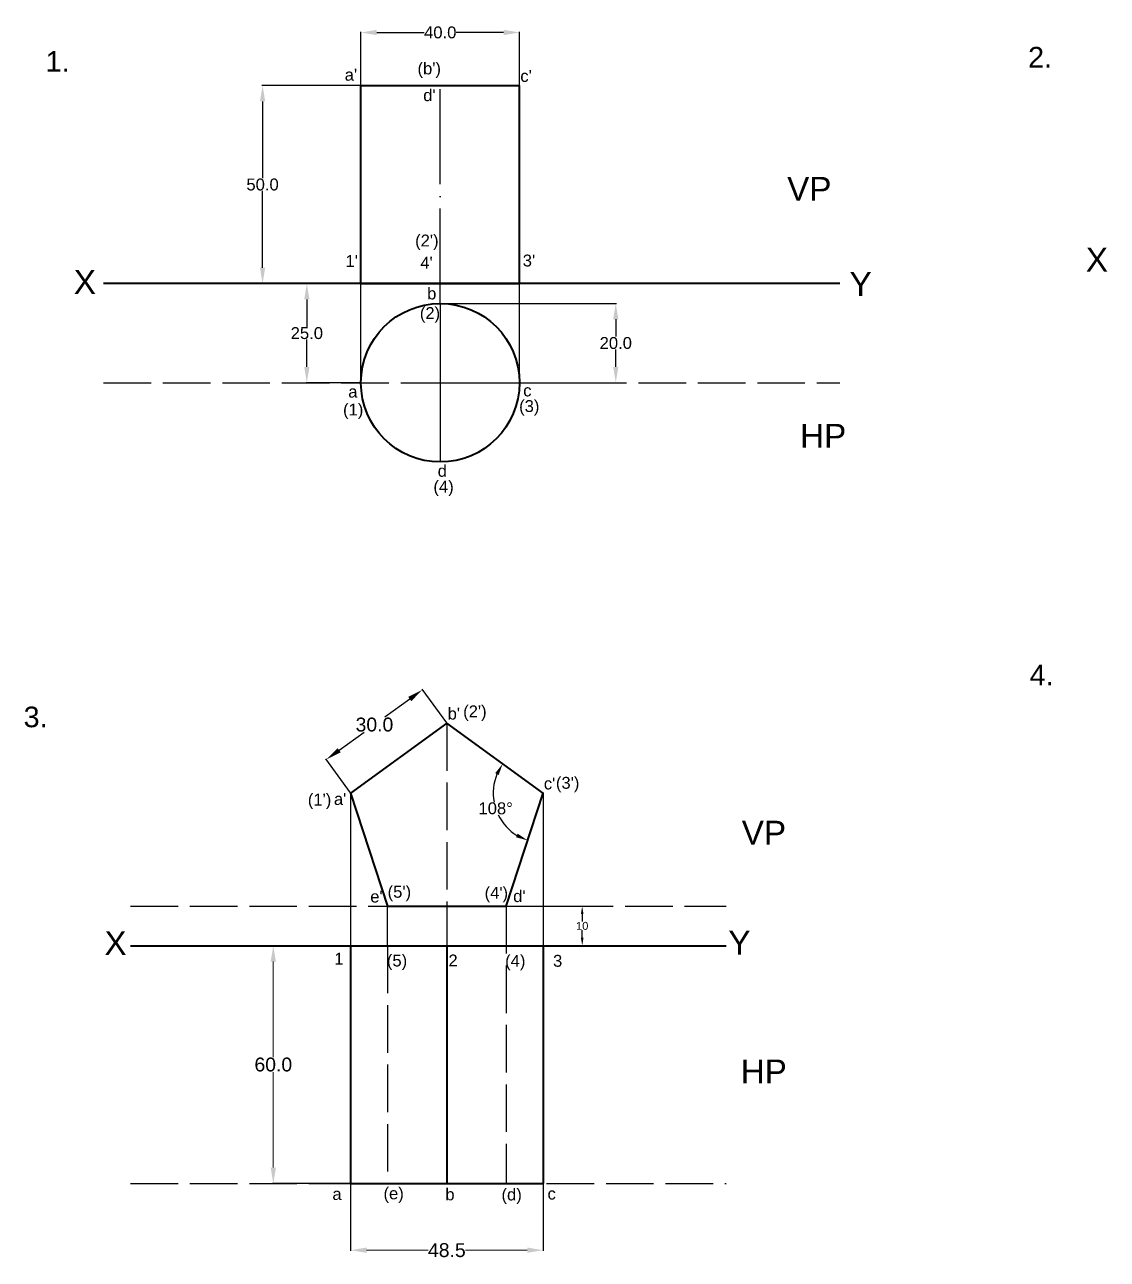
# Model space of a CAD drawing. Header units: millimetres. Extents: x 166 to 974, y 52 to 452.
# Drawn here: x 165.5 to 438.7, y 138.5 to 450 of the extents above; entities that cross this region are included whole.
import ezdxf

# ---------------------------------------------------------------- set-up
doc = ezdxf.new("R2010")
doc.units = ezdxf.units.MM
doc.header["$MEASUREMENT"] = 0
doc.linetypes.add('ACAD_ISO02W100', pattern=[15, 12, -3])
doc.linetypes.add('ACAD_ISO04W100', pattern=[30, 24, -3, 0, -3])
doc.styles.get("Standard").update_dxf_attribs({"font": 'arial.ttf'})
doc.dimstyles.get("Standard").update_dxf_attribs({"dimtxt": 0.18, "dimasz": 0.18, "dimexe": 0.18, "dimexo": 0.0625, "dimgap": 0.09, "dimtad": 0, "dimtih": 1, "dimtoh": 1, "dimdec": 4, "dimzin": 0, "dimdsep": 46, "dimtxsty": 'Standard', "dimcen": 0.09, "dimadec": 0, "dimazin": 0, "dimtfac": 1, "dimtdec": 4, "dimtofl": 0, "dimtmove": 0, "dimatfit": 3, "dimfxl": 1, "dimtolj": 1, "dimtzin": 0, "dimarcsym": 0})

# ---------------------------------------------------------------- blocks, each defined once
blk = doc.blocks.new('*D1')
at = {"color": 0, "lineweight": -2, "transparency": 16777216}
for p, q in [((250.35, 434.75), (250.35, 448.25)), ((254.35, 448.07), (266.31, 448.07)), ((286.35, 448.07), (274.39, 448.07)), ((290.35, 434.75), (290.35, 448.25))]:
    blk.add_line(p, q, dxfattribs=at)
at = {"color": 0, "transparency": 16777216}
for points in [[(254.35, 448.73), (254.35, 447.4), (250.35, 448.07)], [(286.35, 448.73), (286.35, 447.4), (290.35, 448.07)]]:
    blk.add_solid(points, dxfattribs=at)
at = {"layer": 'Defpoints', "color": 0, "transparency": 16777216}
for p in [(290.35, 448.07), (250.35, 434.69), (290.35, 434.69)]:
    blk.add_point(p, dxfattribs=at)
at = {"color": 0, "transparency": 16777216, "insert": (270.35, 448.07), "char_height": 3, "attachment_point": 5}
blk.add_mtext('\\A1;40.0', dxfattribs=at)
blk = doc.blocks.new('*D2')
at = {"color": 0, "lineweight": -2, "transparency": 16777216}
for p, q in [((270.41, 379.69), (314.82, 379.69)), ((314.64, 375.69), (314.64, 371.31)), ((314.64, 363.69), (314.64, 368.07)), ((270.41, 359.69), (314.82, 359.69))]:
    blk.add_line(p, q, dxfattribs=at)
at = {"color": 0, "transparency": 16777216}
for points in [[(313.97, 375.69), (315.3, 375.69), (314.64, 379.69)], [(313.97, 363.69), (315.3, 363.69), (314.64, 359.69)]]:
    blk.add_solid(points, dxfattribs=at)
at = {"layer": 'Defpoints', "color": 0, "transparency": 16777216}
for p in [(270.35, 379.69), (314.64, 379.69), (270.35, 359.69)]:
    blk.add_point(p, dxfattribs=at)
at = {"color": 0, "transparency": 16777216, "insert": (314.64, 369.69), "char_height": 3, "attachment_point": 5}
blk.add_mtext('\\A1;20.0', dxfattribs=at)
blk = doc.blocks.new('*D3')
at = {"color": 0, "lineweight": -2, "transparency": 16777216}
for p, q in [((250.29, 384.69), (236.51, 384.69)), ((236.69, 380.69), (236.69, 373.81)), ((236.69, 363.69), (236.69, 370.57)), ((250.29, 359.69), (236.51, 359.69))]:
    blk.add_line(p, q, dxfattribs=at)
at = {"color": 0, "transparency": 16777216}
for points in [[(236.03, 380.69), (237.36, 380.69), (236.69, 384.69)], [(236.03, 363.69), (237.36, 363.69), (236.69, 359.69)]]:
    blk.add_solid(points, dxfattribs=at)
at = {"layer": 'Defpoints', "color": 0, "transparency": 16777216}
for p in [(236.69, 384.69), (250.35, 384.69), (250.35, 359.69)]:
    blk.add_point(p, dxfattribs=at)
at = {"color": 0, "transparency": 16777216, "insert": (236.69, 372.19), "char_height": 3, "attachment_point": 5}
blk.add_mtext('\\A1;25.0', dxfattribs=at)
blk = doc.blocks.new('*D4')
at = {"color": 0, "lineweight": -2, "transparency": 16777216}
for p, q in [((250.29, 434.69), (225.34, 434.69)), ((225.52, 430.69), (225.52, 411.31)), ((225.52, 388.69), (225.52, 408.07)), ((250.29, 384.69), (225.34, 384.69))]:
    blk.add_line(p, q, dxfattribs=at)
at = {"color": 0, "transparency": 16777216}
for points in [[(224.86, 430.69), (226.19, 430.69), (225.52, 434.69)], [(224.86, 388.69), (226.19, 388.69), (225.52, 384.69)]]:
    blk.add_solid(points, dxfattribs=at)
at = {"layer": 'Defpoints', "color": 0, "transparency": 16777216}
for p in [(250.35, 434.69), (225.52, 384.69), (250.35, 384.69)]:
    blk.add_point(p, dxfattribs=at)
at = {"color": 0, "transparency": 16777216, "insert": (225.52, 409.69), "char_height": 3, "attachment_point": 5}
blk.add_mtext('\\A1;50.0', dxfattribs=at)
blk = doc.blocks.new('*D5')
at = {"color": 0, "lineweight": -2, "transparency": 16777216}
for p, q in [((247.69, 217.61), (228.05, 217.61)), ((247.69, 157.61), (228.05, 157.61))]:
    blk.add_line(p, q, dxfattribs=at)
at = {"color": 0, "lineweight": 9, "transparency": 16777216}
for p, q in [((228.23, 213.61), (228.23, 189.49)), ((228.23, 161.61), (228.23, 185.73))]:
    blk.add_line(p, q, dxfattribs=at)
at = {"color": 0, "transparency": 16777216}
for points in [[(227.57, 213.61), (228.9, 213.61), (228.23, 217.61)], [(227.57, 161.61), (228.9, 161.61), (228.23, 157.61)]]:
    blk.add_solid(points, dxfattribs=at)
at = {"layer": 'Defpoints', "color": 0, "transparency": 16777216}
for p in [(247.75, 217.61), (228.23, 157.61), (247.75, 157.61)]:
    blk.add_point(p, dxfattribs=at)
at = {"color": 0, "transparency": 16777216, "insert": (228.23, 187.61), "char_height": 3.5, "attachment_point": 5}
blk.add_mtext('\\A1;60.0', dxfattribs=at)
blk = doc.blocks.new('*D6')
at = {"color": 0, "lineweight": -2, "transparency": 16777216}
for p, q in [((247.75, 157.55), (247.75, 140.59)), ((296.29, 157.55), (296.29, 140.59))]:
    blk.add_line(p, q, dxfattribs=at)
at = {"color": 0, "lineweight": 9, "transparency": 16777216}
for p, q in [((251.75, 140.77), (267.3, 140.77)), ((292.29, 140.77), (276.74, 140.77))]:
    blk.add_line(p, q, dxfattribs=at)
at = {"color": 0, "transparency": 16777216}
for points in [[(251.75, 141.44), (251.75, 140.1), (247.75, 140.77)], [(292.29, 141.44), (292.29, 140.1), (296.29, 140.77)]]:
    blk.add_solid(points, dxfattribs=at)
at = {"layer": 'Defpoints', "color": 0, "transparency": 16777216}
for p in [(247.75, 157.61), (296.29, 157.61), (296.29, 140.77)]:
    blk.add_point(p, dxfattribs=at)
at = {"color": 0, "transparency": 16777216, "insert": (272.02, 140.77), "char_height": 3.5, "attachment_point": 5}
blk.add_mtext('\\A1;48.5', dxfattribs=at)
blk = doc.blocks.new('*D8')
at = {"color": 0, "lineweight": -2, "transparency": 16777216}
for p, q in [((287.08, 227.61), (306.35, 227.61)), ((306.17, 225.61), (306.17, 223.72)), ((306.17, 219.61), (306.17, 221.5)), ((287.08, 217.61), (306.35, 217.61))]:
    blk.add_line(p, q, dxfattribs=at)
at = {"color": 0, "transparency": 16777216}
for points in [[(305.84, 225.61), (306.5, 225.61), (306.17, 227.61)], [(305.84, 219.61), (306.5, 219.61), (306.17, 217.61)]]:
    blk.add_solid(points, dxfattribs=at)
at = {"layer": 'Defpoints', "color": 0, "transparency": 16777216}
for p in [(287.02, 227.61), (287.02, 217.61), (306.17, 217.61)]:
    blk.add_point(p, dxfattribs=at)
at = {"color": 0, "transparency": 16777216, "insert": (306.17, 222.61), "char_height": 2, "attachment_point": 5}
blk.add_mtext('\\A1;10', dxfattribs=at)
blk = doc.blocks.new('*D9')
at = {"color": 0, "lineweight": -2, "transparency": 16777216}
for p, q in [((271.98, 273.83), (265.78, 282.37)), ((262.65, 279.87), (256.33, 275.28)), ((244.85, 266.94), (251.16, 271.53)), ((247.71, 256.19), (241.51, 264.73))]:
    blk.add_line(p, q, dxfattribs=at)
at = {"color": 0, "transparency": 16777216}
for points in [[(262.26, 280.41), (263.04, 279.33), (265.88, 282.22)], [(244.46, 267.48), (245.24, 266.4), (241.61, 264.59)]]:
    blk.add_solid(points, dxfattribs=at)
at = {"layer": 'Defpoints', "color": 0, "transparency": 16777216}
for p in [(265.88, 282.22), (272.02, 273.78), (247.75, 256.14)]:
    blk.add_point(p, dxfattribs=at)
at = {"color": 0, "transparency": 16777216, "insert": (253.75, 273.4), "char_height": 3.5, "attachment_point": 5}
blk.add_mtext('\\A1;30.0', dxfattribs=at)
blk = doc.blocks.new('*D39')
at = {"color": 0, "lineweight": -2, "transparency": 16777216}
for start, end in [(157.7004, 190.3735), (205.9744, 238.2996)]:
    blk.add_arc((296.29, 256.14), 12.58, start, end, dxfattribs=at)
at = {"color": 0, "transparency": 16777216}
for points in [[(284.22, 261.16), (285.09, 260.67), (286.12, 263.54)], [(289.89, 245.9), (289.47, 244.99), (292.4, 244.18)]]:
    blk.add_solid(points, dxfattribs=at)
at = {"layer": 'Defpoints', "color": 0, "transparency": 16777216}
for p in [(272.02, 273.78), (283.71, 256.14), (296.29, 256.14), (296.29, 256.14), (287.02, 227.61)]:
    blk.add_point(p, dxfattribs=at)
at = {"color": 0, "transparency": 16777216, "insert": (284.33, 252.26), "char_height": 3, "attachment_point": 5}
blk.add_mtext('\\A1;108°', dxfattribs=at)

msp = doc.modelspace()

# ---------------------------------------------------------------- linework, layer by layer
at = {"color": 3, "lineweight": 40}
for p, q in [((250.35091, 384.69072), (250.35091, 434.69072)), ((250.35091, 434.69072), (290.35091, 434.69072)), ((290.35091, 384.69072), (290.35091, 434.69072)), ((250.35091, 384.69072), (290.35091, 384.69072)), ((247.74833, 217.61133), (296.28935, 217.61133)), ((247.74833, 217.61133), (247.74833, 157.61133)), ((272.01884, 217.61133), (272.01884, 157.61133)), ((296.28935, 217.61133), (296.28935, 157.61133)), ((247.74833, 157.61133), (296.28935, 157.61133))]:
    msp.add_line(p, q, dxfattribs=at)
at = {"color": 6, "linetype": 'ACAD_ISO04W100'}
msp.add_line((270.35091, 379.69072), (270.35091, 434.69072), dxfattribs=at)
at = {"color": 5, "lineweight": 40}
for p, q in [((371.15516, 384.69072), (185.38177, 384.69072)), ((192.19623, 217.61133), (342.48384, 217.61133))]:
    msp.add_line(p, q, dxfattribs=at)
for p, q in [((250.35091, 359.69072), (250.35091, 384.69072)), ((290.35091, 359.69072), (290.35091, 384.69072)), ((270.35091, 379.69072), (270.35091, 339.69072))]:
    msp.add_line(p, q)
at = {"color": 0, "linetype": 'ACAD_ISO02W100'}
msp.add_line((185.38177, 359.69072), (371.15516, 359.69072), dxfattribs=at)
at = {"color": 6, "linetype": 'ACAD_ISO02W100'}
for p, q in [((272.01884, 273.77659), (272.01884, 217.61133)), ((287.01884, 227.61133), (287.01884, 157.61133)), ((257.01884, 217.61133), (257.01884, 157.61133))]:
    msp.add_line(p, q, dxfattribs=at)
at = {"color": 6}
for p, q in [((247.74833, 256.14303), (247.74833, 157.61133)), ((296.28935, 256.14303), (296.28935, 157.61133)), ((257.01884, 217.61133), (257.01884, 227.61133))]:
    msp.add_line(p, q, dxfattribs=at)
at = {"linetype": 'ACAD_ISO02W100'}
for p, q in [((192.19623, 227.61133), (257.01884, 227.61133)), ((287.01884, 227.61133), (342.48384, 227.61133)), ((192.19623, 157.61133), (342.48384, 157.61133))]:
    msp.add_line(p, q, dxfattribs=at)
at = {"color": 3, "lineweight": 40}
msp.add_lwpolyline([(257.01884, 227.61133), (287.01884, 227.61133), (296.28935, 256.14303), (272.01884, 273.77659), (247.74833, 256.14303)], close=True, dxfattribs=at)
msp.add_circle((270.35091, 359.69072), 20, dxfattribs=at)

# ---------------------------------------------------------------- texts
at = {"linetype": 'ACAD_ISO02W100', "attachment_point": 1}
for s, insert, char_height in [('1.', (170.76897, 443.36851), 5.2), ('2.', (418.67462, 444.43239), 5.2), ("(b')", (264.61429, 440.50027), 3), ("a'", (246.24762, 438.90114), 3), ("c'", (290.55654, 438.59468), 3), ("d'", (266.06275, 433.74325), 3), ("(2')", (264.01351, 397.06493), 3), ("1'", (246.43924, 391.92204), 3), ("4'", (265.32305, 391.45576), 3), ("3'", (291.16917, 392.02653), 3), ('b', (267.04202, 383.70522), 3), ('(2)', (265.20075, 378.76319), 3), ('c', (291.28797, 359.23343), 3), ('a', (247.14212, 358.92874), 3), ('(3)', (290.25286, 355.29711), 3), ('(1)', (245.82451, 354.41713), 3), ('d', (269.70857, 338.93978), 3), ('(4)', (268.62584, 334.95984), 3), ('4.', (419.06, 288.52668), 5.2), ('3.', (165.22714, 277.94495), 5.2), ("b'", (272.21689, 277.68232), 3), ("(2')", (276.13205, 278.24708), 3), ("c'", (296.4874, 260.04876), 3), ("(3')", (299.53582, 260.2187), 3), ("(1')", (236.9417, 255.97956), 3), ("a'", (243.52161, 256.13406), 3), ("e'", (252.69421, 231.51706), 3), ("(5')", (257.07457, 232.72625), 3), ("(4')", (281.5413, 232.46034), 3), ("d'", (288.75846, 231.62708), 3), ('1', (243.6134, 215.82386), 3), ('(5)', (256.88487, 215.3802), 3), ('2', (272.41804, 215.38277), 3), ('(4)', (286.72479, 215.30767), 3), ('3', (298.81761, 215.29806), 3), ('a', (243.13718, 156.46427), 3), ('(e)', (256.0319, 156.60756), 3), ('b', (271.63048, 156.36045), 3), ('(d)', (285.80806, 156.32902), 3), ('c', (297.42475, 156.54278), 3)]:
    msp.add_mtext_dynamic_manual_height_columns(s, width=9.6859455, gutter_width=1, heights=[0], dxfattribs=dict(at, insert=insert, char_height=char_height))
at = {"char_height": 6, "attachment_point": 1}
for s, insert in [('VP', (357.88758, 411.62195)), ('X', (433.24577, 393.74216)), ('X', (177.89023, 388.09484)), ('Y', (373.63221, 387.59587)), ('HP', (361.14717, 349.3009)), ('VP', (346.43237, 249.14062)), ('X', (185.62161, 221.27458)), ('Y', (343.04274, 221.38134)), ('HP', (346.16144, 188.89584))]:
    msp.add_mtext_dynamic_manual_height_columns(s, width=23.6150681, gutter_width=1, heights=[9.10121], dxfattribs=dict(at, insert=insert))

# ---------------------------------------------------------------- dimensions: what is measured, and where the dimension line sits
at = {"color": 1}
for base, p1, p2, override, picture, middle in [((290.35091, 448.06708), (250.35091, 434.69072), (290.35091, 434.69072), {"dimtxt": 3, "dimasz": 4, "dimdec": 1}, '*D1', (270.35091, 448.06708)), ((296.28935, 140.77053), (247.74833, 157.61133), (296.28935, 157.61133), {"dimtxt": 3.5, "dimasz": 4, "dimdec": 1, "dimlwd": 9}, '*D6', (272.01884, 140.77053))]:
    dim = msp.add_linear_dim(base=base, p1=p1, p2=p2, dimstyle='Standard', override=override, dxfattribs=at)
    dim.commit()
    dim.dimension.update_dxf_attribs({"geometry": picture, "text_midpoint": middle})
for base, p1, p2, override, picture, middle in [((225.52331, 384.69072), (250.35091, 434.69072), (250.35091, 384.69072), {"dimtxt": 3, "dimasz": 4, "dimdec": 1}, '*D4', (225.52331, 409.69072)), ((236.69274, 384.69072), (250.35091, 359.69072), (250.35091, 384.69072), {"dimtxt": 3, "dimasz": 4, "dimdec": 1}, '*D3', (236.69274, 372.19072)), ((314.63594, 379.69072), (270.35091, 359.69072), (270.35091, 379.69072), {"dimtxt": 3, "dimasz": 4, "dimdec": 1}, '*D2', (314.63594, 369.69072)), ((306.16899, 217.61133), (287.01884, 227.61133), (287.01884, 217.61133), {"dimtxt": 2, "dimasz": 2, "dimdec": 0}, '*D8', (306.16899, 222.61133)), ((228.23173, 157.61133), (247.74833, 217.61133), (247.74833, 157.61133), {"dimtxt": 3.5, "dimasz": 4, "dimdec": 1, "dimlwd": 9}, '*D5', (228.23173, 187.61133))]:
    dim = msp.add_linear_dim(base=base, p1=p1, p2=p2, angle=90, dimstyle='Standard', override=override, dxfattribs=at)
    dim.commit()
    dim.dimension.update_dxf_attribs({"geometry": picture, "text_midpoint": middle})
dim = msp.add_aligned_dim(p1=(247.74833, 256.14303), p2=(272.01884, 273.77659), distance=10.43756, dimstyle='Standard', override={"dimtxt": 3.5, "dimasz": 4, "dimdec": 1}, dxfattribs=at)
dim.commit()
dim.dimension.update_dxf_attribs({"geometry": '*D9', "text_midpoint": (253.74854, 273.40397)})
dim = msp.add_angular_dim_2l(base=(283.71321, 256.14303), line1=((287.01884, 227.61133), (296.28935, 256.14303)), line2=((296.28935, 256.14303), (272.01884, 273.77659)), dimstyle='Standard', override={"dimtxt": 3, "dimasz": 3}, dxfattribs=at)
dim.commit()
dim.dimension.update_dxf_attribs({"geometry": '*D39', "text_midpoint": (284.32873, 252.25679)})

doc.saveas('drawing.dxf')
